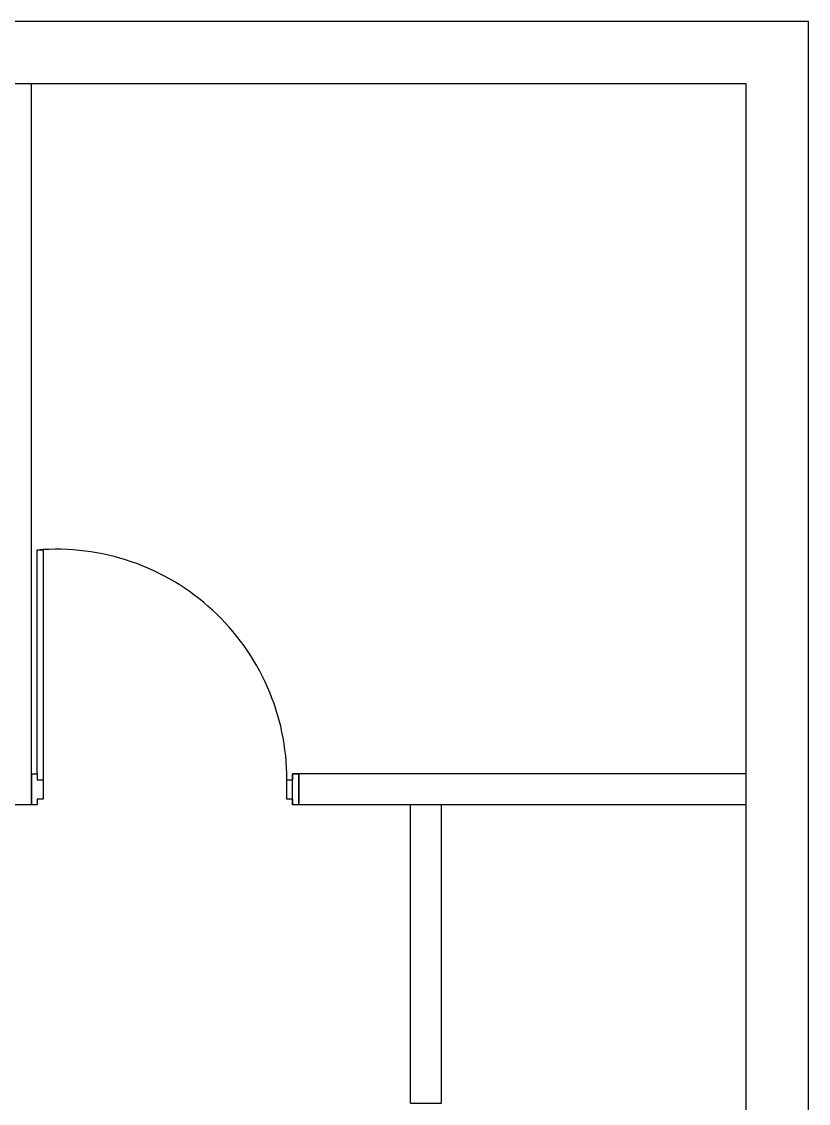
# Model space of a CAD drawing. Header units: inches. Extents: x -1 to 3117, y -477 to 446.
# Drawn here: x 564 to 690.6, y 145.2 to 319.2 of the extents above; entities that cross this region are included whole.
import ezdxf

# ---------------------------------------------------------------- set-up
doc = ezdxf.new("R2010")
doc.units = ezdxf.units.IN
doc.header["$MEASUREMENT"] = 0

msp = doc.modelspace()

# ---------------------------------------------------------------- linework, layer by layer
for p, q in [((690.62, 319.24), (368.62, 319.24)), ((690.62, -124.76), (690.62, 319.24)), ((680.62, 309.24), (483.62, 309.24)), ((565.62, 193.24), (565.62, 309.24)), ((680.62, -186.76), (680.62, 309.24)), ((565.62, 193.24), (565.62, 198.24)), ((680.62, 198.24), (607.62, 198.24)), ((607.62, 193.24), (607.62, 198.24)), ((565.62, 193.24), (560.62, 193.24)), ((680.62, 193.24), (607.62, 193.24)), ((626.62, 145.24), (626.62, 193.24)), ((631.62, 145.24), (631.62, 193.24)), ((626.62, 145.24), (631.62, 145.24))]:
    msp.add_line(p, q)
at = {"color": 32, "true_color": 0xcd6928}
for p, q in [((566.56, 198.24), (566.56, 234.24)), ((566.56, 234.24), (567.51, 234.24)), ((567.51, 234.24), (567.51, 197.29)), ((565.62, 198.24), (565.62, 193.24)), ((565.62, 198.24), (566.56, 198.24)), ((565.62, 193.24), (565.62, 197.95)), ((566.56, 198.24), (566.56, 197.29)), ((566.56, 197.29), (567.51, 197.29)), ((567.51, 197.29), (567.51, 194.18)), ((606.74, 194.18), (606.74, 197.29)), ((606.74, 197.29), (607.68, 197.29)), ((607.68, 197.29), (607.68, 198.24)), ((607.68, 198.24), (608.62, 198.24)), ((608.62, 193.24), (608.62, 198.24)), ((608.62, 198.24), (608.62, 193.52)), ((566.56, 193.24), (565.62, 193.24)), ((567.51, 194.18), (566.56, 194.18)), ((566.56, 194.18), (566.56, 193.24)), ((607.68, 194.18), (606.74, 194.18)), ((607.68, 193.24), (607.68, 194.18)), ((608.62, 193.24), (607.68, 193.24))]:
    msp.add_line(p, q, dxfattribs=at)
msp.add_arc((569.66, 197.29), 37.07, 0, 94.7974, dxfattribs=at)

doc.saveas('drawing.dxf')
